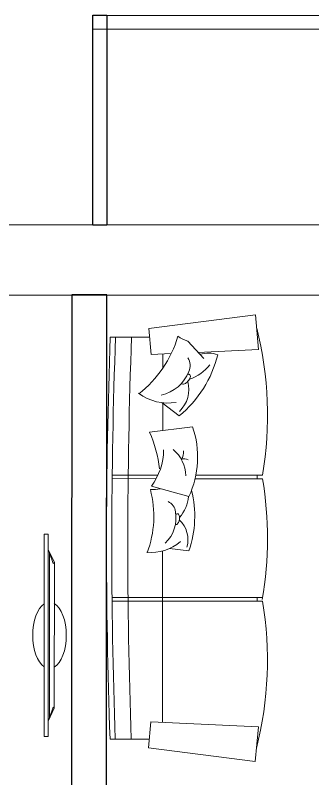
# Model space of a CAD drawing. Header units: millimetres. Extents: x 0 to 145404, y 0 to 194550.
# Drawn here: x 54132 to 55834, y 177527 to 181894 of the extents above; entities that cross this region are included whole.
import ezdxf

# ---------------------------------------------------------------- set-up
doc = ezdxf.new("R2010")
doc.units = ezdxf.units.MM
doc.linetypes.add('ELGO_LTYPE0', pattern=[0])
doc.layers.add('АР - мебель', color=7, linetype='Continuous', lineweight=9, true_color=0x787878)
for name, color, linetype, lineweight in [('АР - Монолит', 56, 'Continuous', 30), ('АР - Наружная стена', 144, 'Continuous', 30), ('АР - Перегородки 80', 32, 'Continuous', 30)]:
    doc.layers.add(name, color=color, linetype=linetype, lineweight=lineweight)

# ---------------------------------------------------------------- blocks, each defined once
blk = doc.blocks.new('ММ404_2555х920')
for p, q in [((-1150, -20.9), (-1150, -245.9)), ((-360, -32.1), (-360, -892.6)), ((-340, -31.8), (-340, -892.6)), ((340, -31.8), (340, -283.8)), ((360, -32.1), (360, -293.8)), ((1150, -20.9), (1150, -245.9)), ((-1199.8, -241.6), (-1278.3, -852.1)), ((-1050.4, -254.7), (-1199.8, -241.6)), ((-1050.4, -254.7), (-1079.1, -869.5)), ((237.8, -471.1), (297.3, -256.4)), ((636.4, -491.8), (605.4, -246.1)), ((1050.4, -254.7), (1199.8, -241.6)), ((1050.4, -254.7), (1055.7, -369.5)), ((1199.8, -241.6), (1278.3, -852.1)), ((-1050, -320.9), (-73.8, -320.9)), ((614.8, -320.9), (774.2, -320.9)), ((699.6, -415.1), (774.5, -318.5)), ((971.6, -320.9), (1050, -320.9)), ((-72, -471.4), (-59.5, -361)), ((1026.9, -555.9), (1126.3, -464.2)), ((340, -506.7), (340, -892.6)), ((360, -511.1), (360, -892.6)), ((1062.9, -522.7), (1079.1, -869.5)), ((-1278.3, -852.1), (-1079.1, -869.5)), ((-360, -862.6), (-340, -862.6)), ((360, -862.6), (340, -862.6)), ((1278.3, -852.1), (1079.1, -869.5))]:
    blk.add_line(p, q)
for centre, radius, start, end in [((0, -31584.1), 31584.1, 87.91336, 92.08664), ((0, -31614.1), 31584.1, 87.91336, 92.08664), ((0, -31705.7), 31584.1, 87.91336, 92.08664), ((1051.5, -351.2), 279, 142.8813, 189.845), ((1340.9, 221.6), 656.3, 218.1576, 253.5046), ((125.1, 326.1), 596.6, 249.49, 284.837), ((171.1, -255.4), 253.6, 174.2138, 221.1774), ((531.3, -258.2), 253.6, 178.2735, 191.4911), ((507.2, 23.9), 350.1, 233.1763, 269.5481), ((320.7, 386.4), 693.6, 276.3104, 294.233), ((115.3, -200.3), 197.4, 223.3913, 280.2998), ((1030.6, -267.5), 217.1, 192.0588, 248.9674), ((142.6, -321.2), 73.7, 276.2548, 334.7839), ((353.1, -253.5), 199.6, 271.0714, 320.437), ((-8.8, -312.1), 154, 253.9474, 317.3193), ((85.8, -397.3), 8.22, 169.6884, 209.5966), ((85.8, -397.3), 8.22, 157.4969, 169.6884), ((98.3, -390.2), 22.6, 209.5966, 233.3414), ((108.2, -376.8), 39.2, 233.3414, 248.0956), ((117.3, -354.4), 63.4, 248.0956, 259.6884), ((117.3, -354.4), 63.4, 259.6884, 271.2811), ((117.8, -378.6), 39.2, 271.2811, 286.0353), ((260.5, -254), 216.6, 229.1241, 264.0995), ((122.4, -394.6), 22.6, 286.0353, 309.7802), ((119.1, -412.7), 22.6, 29.5966, 45.244), ((131.6, -405.6), 8.22, 309.7802, 349.6884), ((131.6, -405.6), 8.22, 349.6884, 29.5966), ((405.8, -444.2), 47.7, 332.0065, 20.3017), ((493.1, -362.9), 77.4, 236.7088, 274.5254), ((1206.8, 1.3), 656.3, 219.3826, 256.1006), ((850, -301.6), 169.4, 222.615, 285.9869), ((890.2, -435.7), 9.04, 138.356, 178.2641), ((906, -436.2), 24.9, 178.2641, 202.009), ((890.2, -435.7), 9.04, 126.1645, 138.356), ((1388.4, -559.9), 279, 146.9411, 159.9368), ((125.1, 91.8), 596.6, 250.715, 284.3772), ((462.6, 9.9), 531, 244.9499, 289.1066), ((923, -429.3), 43.2, 202.009, 216.7632), ((944.3, -413.4), 69.8, 216.7632, 228.356), ((944.3, -413.4), 69.8, 228.356, 239.9487), ((1136.3, -401), 238.2, 197.7917, 232.7671), ((931, -436.4), 43.2, 239.9487, 254.7029), ((926.1, -454.1), 24.9, 254.7029, 278.4478), ((928.5, -469.7), 9.04, 278.4478, 318.356), ((928.5, -469.7), 9.04, 318.356, 358.2641), ((912.6, -469.3), 24.9, 358.2641, 13.9116), ((987, -396.7), 81.1, 244.9224, 303.4515), ((896.2, -581.2), 162.4, 340.3859, 16.7607), ((-700, 1135.7), 2056.7, 255.8733, 279.5156), ((700, 1135.7), 2056.7, 260.4844, 284.1267), ((0, 1135.7), 2056.7, 260.2018, 279.5156)]:
    blk.add_arc(centre, radius, start, end)
blk = doc.blocks.new('*U388')
at = {"color": 0, "linetype": 'ELGO_LTYPE0'}
for p, q in [((-126.3, -578.5), (-126.3, 578.5)), ((-126.3, 578.5), (-103.1, 578.5)), ((-103.1, 578.5), (-103.1, -578.5)), ((-103.1, 491.5), (-68.5, 417.2)), ((-103.1, 489.1), (-96.1, 471.8)), ((-96.1, 471.8), (-96.1, -471.8)), ((-74.4, 410.8), (-96.1, 471.8)), ((-68.5, 417.2), (-74.4, 410.8)), ((-68.5, -417.2), (-68.5, 417.2)), ((-103.1, -491.5), (-68.5, -417.2)), ((-74.4, -410.8), (-96.1, -471.8)), ((-68.5, -417.2), (-74.4, -410.8)), ((-96.1, -471.8), (-103.1, -489.1)), ((-103.1, -578.5), (-126.3, -578.5))]:
    blk.add_line(p, q, dxfattribs=at)
for start_param, end_param in [(0.31972, 2.821873), (3.433141, 5.991637)]:
    blk.add_ellipse((-96.1, 0), major_axis=(0, 189.6), ratio=0.506784, start_param=start_param, end_param=end_param, dxfattribs=at)
blk = doc.blocks.new('Квартира 3К 10700 тип 1 перекидная')
at = {"layer": 'АР - Монолит', "elevation": 0}
blk.add_lwpolyline([(1460, 3340), (1260, 3340), (1260, 7980), (1460, 7980)], close=True, dxfattribs=at)
at = {"layer": 'АР - Наружная стена', "elevation": 0}
blk.add_lwpolyline([(-6160, 8380), (4740, 8380), (4740, 7980), (-6160, 7980)], close=True, dxfattribs=at)
at = {"layer": 'АР - Перегородки 80', "elevation": 0}
for points in [[(1340, 9580), (-2660, 9580), (-2660, 9500), (1340, 9500)], [(1260, 8380), (1340, 8380), (1340, 9580), (1260, 9580)]]:
    blk.add_lwpolyline(points, close=True, dxfattribs=at)
at = {"layer": 'АР - мебель', "xscale": -1, "rotation": 270}
blk.add_blockref('ММ404_2555х920', (1260, 6589.4, 0), dxfattribs=at)
at = {"layer": 'АР - мебель', "rotation": 180}
blk.add_blockref('*U388', (1490, 6032.9), dxfattribs=at)
blk = doc.blocks.new('H_Section_2')
at = {"rotation": 56.96711930257281}
blk.add_blockref('Квартира 3К 10700 тип 1 перекидная', (4441.6, -8541.9, 0), dxfattribs=at)

msp = doc.modelspace()

# ---------------------------------------------------------------- block references
at = {"xscale": -1, "rotation": 56.92792192093123}
msp.add_blockref('H_Section_2', (51175.5, 180696.1), dxfattribs=at)

doc.saveas('drawing.dxf')
